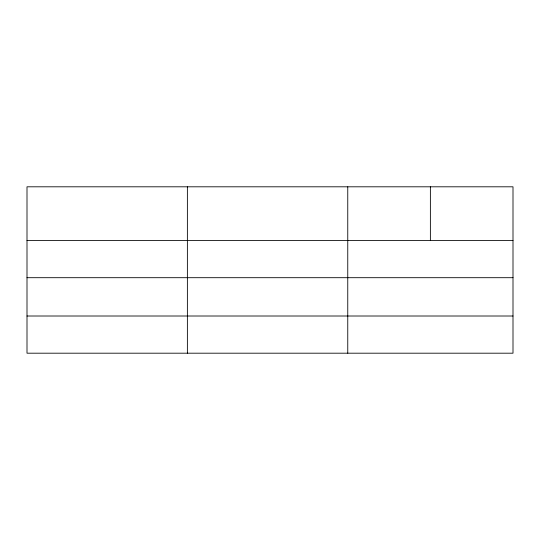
<?xml version="1.0" encoding="UTF-8"?>
<svg xmlns="http://www.w3.org/2000/svg" width="540" height="540" viewBox="0 0 540 540"><rect width="100%" height="100%" fill="white"/><g stroke="black" fill="none" stroke-linecap="round" stroke-linejoin="round"><path stroke-width="0.81" d="M513 277.695L513 186.806L27 186.806L27 353.194L513 353.194L513 277.695L27 277.695M27 240.509L513 240.509M27 316.008L513 316.008M430.38 186.806L430.38 240.509M347.76 186.806L347.76 353.194M187.38 186.806L187.38 353.194"/></g></svg>
